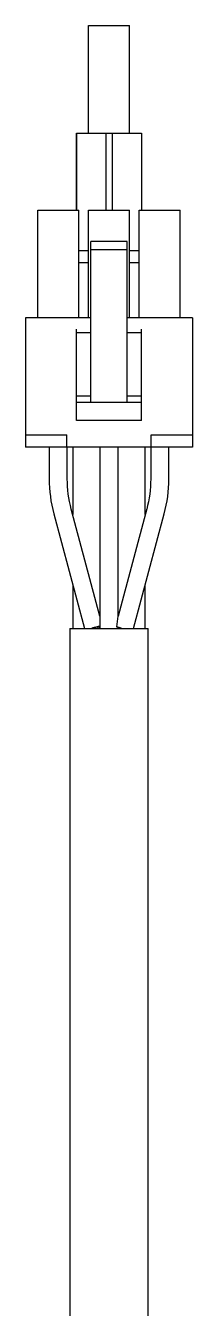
# Model space of a CAD drawing. Extents: x 0 to 1346, y -8 to 1139.
# Drawn here: x 988.3 to 1002.1, y 631.4 to 737.5 of the extents above; entities that cross this region are included whole.
import ezdxf

# ---------------------------------------------------------------- set-up
doc = ezdxf.new("R2010")
doc.units = 0
doc.header["$LTSCALE"] = 0.5
doc.layers.add('MSM_CONTINUOUS', color=7, linetype='CONTINUOUS')

msp = doc.modelspace()

# ---------------------------------------------------------------- linework, layer by layer
at = {"layer": 'MSM_CONTINUOUS'}
for p, q in [((993.48, 728.61), (993.48, 737.51)), ((993.48, 728.61), (993.48, 737.51)), ((993.48, 737.51), (996.88, 737.51)), ((993.48, 728.61), (993.48, 737.51)), ((996.88, 728.61), (996.88, 737.51)), ((992.48, 727.66), (992.48, 728.61)), ((992.48, 728.61), (997.88, 728.61)), ((992.48, 728.61), (992.48, 722.26)), ((992.48, 727.36), (992.48, 727.66)), ((994.93, 728.61), (994.93, 722.26)), ((995.43, 728.61), (995.43, 722.26)), ((997.88, 728.61), (997.88, 722.26)), ((992.48, 722.26), (992.48, 727.36)), ((992.48, 725.56), (992.48, 725.86)), ((992.48, 725.86), (992.48, 725.68)), ((992.48, 725.68), (992.48, 722.26)), ((992.48, 722.26), (992.48, 725.56)), ((989.28, 713.36), (989.28, 722.26)), ((989.28, 722.26), (992.68, 722.26)), ((992.68, 713.36), (992.68, 722.26)), ((993.48, 713.36), (993.48, 722.26)), ((993.48, 722.26), (996.88, 722.26)), ((996.88, 713.36), (996.88, 722.26)), ((997.68, 722.26), (1001.08, 722.26)), ((997.68, 713.36), (997.68, 722.26)), ((1001.08, 713.36), (1001.08, 722.26)), ((993.68, 706.36), (993.68, 719.66)), ((996.68, 719.66), (993.68, 719.66)), ((996.68, 706.36), (996.68, 719.66)), ((992.68, 718.91), (993.48, 718.91)), ((996.68, 718.96), (993.68, 718.96)), ((996.88, 718.91), (997.68, 718.91)), ((992.68, 717.91), (993.48, 717.91)), ((996.88, 717.91), (997.68, 717.91)), ((988.28, 713.36), (988.28, 702.66)), ((993.68, 713.36), (988.28, 713.36)), ((1002.08, 713.36), (996.68, 713.36)), ((1002.08, 713.36), (1002.08, 702.66)), ((992.48, 704.86), (992.48, 712.41)), ((993.68, 712.11), (992.48, 712.11)), ((997.88, 712.11), (996.68, 712.11)), ((997.88, 704.86), (997.88, 712.41)), ((993.68, 706.86), (992.48, 706.86)), ((997.88, 706.86), (996.68, 706.86)), ((997.88, 706.36), (992.48, 706.36)), ((997.88, 704.86), (992.48, 704.86)), ((988.28, 703.66), (991.68, 703.66)), ((991.68, 702.66), (991.68, 703.66)), ((998.68, 702.66), (998.68, 703.66)), ((998.68, 703.66), (1002.08, 703.66)), ((1002.08, 702.66), (988.28, 702.66)), ((990.23, 702.66), (990.23, 700.03)), ((991.73, 700.03), (991.73, 702.66)), ((992.18, 702.66), (992.18, 697.08)), ((994.43, 702.66), (994.43, 687.66)), ((995.93, 688.69), (995.93, 702.66)), ((998.18, 697.08), (998.18, 702.66)), ((998.63, 702.66), (998.63, 700.02)), ((1000.13, 700.02), (1000.13, 702.66)), ((990.61, 697.14), (993.15, 687.66)), ((994.43, 688.69), (992.06, 697.53)), ((998.3, 697.54), (995.93, 688.69)), ((997.21, 687.66), (999.75, 697.15)), ((992.18, 691.29), (992.18, 687.66)), ((998.18, 687.66), (998.18, 691.29)), ((995.82, 687.79), (995.93, 688.69)), ((991.93, 687.66), (998.43, 687.66)), ((991.93, 687.66), (991.93, 587.66)), ((995.93, 687.66), (995.93, 687.75)), ((998.43, 587.66), (998.43, 687.66))]:
    msp.add_line(p, q, dxfattribs=at)
for points in [[(994.43, 687.83, 0), (994.42, 687.83, 0), (994.42, 687.83, 0), (994.42, 687.83, 0), (994.41, 687.83, 0), (994.41, 687.83, 0), (994.4, 687.83, 0), (994.4, 687.83, 0), (994.39, 687.83, 0), (994.39, 687.83, 0), (994.38, 687.83, 0), (994.38, 687.83, 0), (994.38, 687.82, 0), (994.37, 687.82, 0), (994.37, 687.82, 0), (994.36, 687.82, 0), (994.36, 687.82, 0), (994.35, 687.82, 0), (994.35, 687.82, 0), (994.34, 687.82, 0), (994.34, 687.82, 0), (994.33, 687.82, 0), (994.33, 687.81, 0), (994.32, 687.81, 0), (994.32, 687.81, 0), (994.31, 687.81, 0), (994.31, 687.81, 0), (994.3, 687.81, 0), (994.29, 687.81, 0), (994.29, 687.81, 0), (994.28, 687.8, 0), (994.28, 687.8, 0), (994.27, 687.8, 0), (994.27, 687.8, 0), (994.26, 687.8, 0), (994.26, 687.8, 0), (994.25, 687.8, 0), (994.25, 687.8, 0), (994.24, 687.79, 0), (994.24, 687.79, 0), (994.23, 687.79, 0), (994.23, 687.79, 0), (994.22, 687.79, 0), (994.22, 687.79, 0), (994.21, 687.79, 0), (994.2, 687.79, 0), (994.2, 687.78, 0), (994.19, 687.78, 0), (994.19, 687.78, 0), (994.18, 687.78, 0), (994.18, 687.78, 0), (994.17, 687.78, 0), (994.16, 687.78, 0), (994.16, 687.78, 0), (994.15, 687.77, 0), (994.15, 687.77, 0), (994.14, 687.77, 0), (994.14, 687.77, 0), (994.13, 687.77, 0), (994.12, 687.77, 0), (994.12, 687.77, 0), (994.11, 687.76, 0), (994.11, 687.76, 0), (994.1, 687.76, 0), (994.1, 687.76, 0), (994.09, 687.76, 0), (994.08, 687.76, 0), (994.08, 687.76, 0), (994.07, 687.75, 0), (994.07, 687.75, 0), (994.06, 687.75, 0), (994.05, 687.75, 0), (994.05, 687.75, 0), (994.04, 687.75, 0), (994.04, 687.75, 0), (994.03, 687.74, 0), (994.02, 687.74, 0), (994.02, 687.74, 0), (994.01, 687.74, 0), (994.01, 687.74, 0), (994, 687.74, 0), (994, 687.74, 0), (993.99, 687.73, 0), (993.98, 687.73, 0), (993.98, 687.73, 0), (993.97, 687.73, 0), (993.97, 687.73, 0), (993.96, 687.73, 0), (993.95, 687.72, 0), (993.95, 687.72, 0), (993.94, 687.72, 0), (993.93, 687.72, 0), (993.93, 687.72, 0), (993.92, 687.72, 0), (993.92, 687.71, 0), (993.91, 687.71, 0), (993.9, 687.71, 0), (993.9, 687.71, 0), (993.89, 687.71, 0), (993.89, 687.71, 0), (993.88, 687.7, 0), (993.88, 687.7, 0), (993.87, 687.7, 0), (993.86, 687.7, 0), (993.86, 687.7, 0), (993.85, 687.7, 0), (993.85, 687.7, 0), (993.84, 687.69, 0), (993.83, 687.69, 0), (993.83, 687.69, 0), (993.82, 687.69, 0), (993.82, 687.69, 0), (993.81, 687.68, 0), (993.8, 687.68, 0), (993.8, 687.68, 0), (993.79, 687.68, 0), (993.79, 687.68, 0), (993.78, 687.68, 0), (993.77, 687.67, 0), (993.77, 687.67, 0), (993.76, 687.67, 0), (993.76, 687.67, 0), (993.75, 687.67, 0), (993.75, 687.67, 0), (993.74, 687.66, 0), (993.73, 687.66, 0), (993.73, 687.66, 0), (993.72, 687.66, 0), (993.72, 687.66, 0)], [(994.14, 687.66, 0), (994.14, 687.66, 0), (994.15, 687.66, 0), (994.15, 687.66, 0), (994.15, 687.66, 0), (994.15, 687.66, 0), (994.16, 687.66, 0), (994.16, 687.66, 0), (994.16, 687.66, 0), (994.16, 687.66, 0), (994.17, 687.66, 0), (994.17, 687.67, 0), (994.17, 687.67, 0), (994.17, 687.67, 0), (994.18, 687.67, 0), (994.18, 687.67, 0), (994.18, 687.67, 0), (994.18, 687.67, 0), (994.19, 687.67, 0), (994.19, 687.67, 0), (994.19, 687.67, 0), (994.2, 687.67, 0), (994.2, 687.67, 0), (994.2, 687.67, 0), (994.2, 687.68, 0), (994.2, 687.68, 0), (994.21, 687.68, 0), (994.21, 687.68, 0), (994.21, 687.68, 0), (994.21, 687.68, 0), (994.22, 687.68, 0), (994.22, 687.68, 0), (994.22, 687.68, 0), (994.22, 687.68, 0), (994.23, 687.68, 0), (994.23, 687.68, 0), (994.23, 687.68, 0), (994.23, 687.68, 0), (994.24, 687.69, 0), (994.24, 687.69, 0), (994.24, 687.69, 0), (994.24, 687.69, 0), (994.25, 687.69, 0), (994.25, 687.69, 0), (994.25, 687.69, 0), (994.25, 687.69, 0), (994.25, 687.69, 0), (994.26, 687.69, 0), (994.26, 687.69, 0), (994.26, 687.69, 0), (994.26, 687.69, 0), (994.27, 687.7, 0), (994.27, 687.7, 0), (994.27, 687.7, 0), (994.27, 687.7, 0), (994.27, 687.7, 0), (994.28, 687.7, 0), (994.28, 687.7, 0), (994.28, 687.7, 0), (994.28, 687.7, 0), (994.29, 687.7, 0), (994.29, 687.7, 0), (994.29, 687.7, 0), (994.29, 687.7, 0), (994.3, 687.7, 0), (994.3, 687.71, 0), (994.3, 687.71, 0), (994.3, 687.71, 0), (994.3, 687.71, 0), (994.31, 687.71, 0), (994.31, 687.71, 0), (994.31, 687.71, 0), (994.31, 687.71, 0), (994.32, 687.71, 0), (994.32, 687.71, 0), (994.32, 687.71, 0), (994.32, 687.71, 0), (994.33, 687.71, 0), (994.33, 687.71, 0), (994.33, 687.72, 0), (994.33, 687.72, 0), (994.33, 687.72, 0), (994.34, 687.72, 0), (994.34, 687.72, 0), (994.34, 687.72, 0), (994.34, 687.72, 0), (994.34, 687.72, 0), (994.35, 687.72, 0), (994.35, 687.72, 0), (994.35, 687.72, 0), (994.35, 687.72, 0), (994.36, 687.72, 0), (994.36, 687.72, 0), (994.36, 687.73, 0), (994.36, 687.73, 0), (994.36, 687.73, 0), (994.37, 687.73, 0), (994.37, 687.73, 0), (994.37, 687.73, 0), (994.37, 687.73, 0), (994.37, 687.73, 0), (994.38, 687.73, 0), (994.38, 687.73, 0), (994.38, 687.73, 0), (994.38, 687.73, 0), (994.38, 687.73, 0), (994.39, 687.73, 0), (994.39, 687.73, 0), (994.39, 687.74, 0), (994.39, 687.74, 0), (994.39, 687.74, 0), (994.4, 687.74, 0), (994.4, 687.74, 0), (994.4, 687.74, 0), (994.4, 687.74, 0), (994.4, 687.74, 0), (994.41, 687.74, 0), (994.41, 687.74, 0), (994.41, 687.74, 0), (994.41, 687.74, 0), (994.41, 687.74, 0), (994.42, 687.74, 0), (994.42, 687.74, 0), (994.42, 687.75, 0), (994.42, 687.75, 0), (994.42, 687.75, 0), (994.43, 687.75, 0), (994.43, 687.75, 0), (994.43, 687.75, 0)], [(996.23, 687.66, 0), (996.22, 687.66, 0), (996.22, 687.66, 0), (996.22, 687.66, 0), (996.21, 687.66, 0), (996.21, 687.66, 0), (996.2, 687.66, 0), (996.2, 687.67, 0), (996.2, 687.67, 0), (996.19, 687.67, 0), (996.19, 687.67, 0), (996.18, 687.67, 0), (996.18, 687.67, 0), (996.18, 687.67, 0), (996.17, 687.67, 0), (996.17, 687.67, 0), (996.16, 687.68, 0), (996.16, 687.68, 0), (996.16, 687.68, 0), (996.15, 687.68, 0), (996.15, 687.68, 0), (996.15, 687.68, 0), (996.14, 687.68, 0), (996.14, 687.68, 0), (996.13, 687.68, 0), (996.13, 687.69, 0), (996.13, 687.69, 0), (996.12, 687.69, 0), (996.12, 687.69, 0), (996.12, 687.69, 0), (996.11, 687.69, 0), (996.11, 687.69, 0), (996.11, 687.69, 0), (996.1, 687.7, 0), (996.1, 687.7, 0), (996.09, 687.7, 0), (996.09, 687.7, 0), (996.09, 687.7, 0), (996.08, 687.7, 0), (996.08, 687.7, 0), (996.08, 687.7, 0), (996.07, 687.71, 0), (996.07, 687.71, 0), (996.07, 687.71, 0), (996.06, 687.71, 0), (996.06, 687.71, 0), (996.05, 687.71, 0), (996.05, 687.71, 0), (996.05, 687.71, 0), (996.04, 687.71, 0), (996.04, 687.72, 0), (996.04, 687.72, 0), (996.03, 687.72, 0), (996.03, 687.72, 0), (996.03, 687.72, 0), (996.02, 687.72, 0), (996.02, 687.72, 0), (996.02, 687.72, 0), (996.01, 687.72, 0), (996.01, 687.72, 0), (996.01, 687.73, 0), (996, 687.73, 0), (996, 687.73, 0), (996, 687.73, 0), (995.99, 687.73, 0), (995.99, 687.73, 0), (995.99, 687.73, 0), (995.98, 687.73, 0), (995.98, 687.73, 0), (995.98, 687.74, 0), (995.97, 687.74, 0), (995.97, 687.74, 0), (995.97, 687.74, 0), (995.96, 687.74, 0), (995.96, 687.74, 0), (995.96, 687.74, 0), (995.95, 687.74, 0), (995.95, 687.74, 0), (995.95, 687.75, 0), (995.95, 687.75, 0), (995.94, 687.75, 0), (995.94, 687.75, 0), (995.94, 687.75, 0), (995.93, 687.75, 0), (995.93, 687.75, 0), (995.93, 687.75, 0), (995.92, 687.75, 0), (995.92, 687.75, 0), (995.92, 687.75, 0), (995.91, 687.76, 0), (995.91, 687.76, 0), (995.91, 687.76, 0), (995.91, 687.76, 0), (995.9, 687.76, 0), (995.9, 687.76, 0), (995.9, 687.76, 0), (995.89, 687.76, 0), (995.89, 687.76, 0), (995.89, 687.76, 0), (995.89, 687.77, 0), (995.88, 687.77, 0), (995.88, 687.77, 0), (995.88, 687.77, 0), (995.88, 687.77, 0), (995.87, 687.77, 0), (995.87, 687.77, 0), (995.87, 687.77, 0), (995.87, 687.77, 0), (995.86, 687.77, 0), (995.86, 687.77, 0), (995.86, 687.78, 0), (995.86, 687.78, 0), (995.85, 687.78, 0), (995.85, 687.78, 0), (995.85, 687.78, 0), (995.85, 687.78, 0), (995.84, 687.78, 0), (995.84, 687.78, 0), (995.84, 687.78, 0), (995.84, 687.78, 0), (995.83, 687.78, 0), (995.83, 687.79, 0), (995.83, 687.79, 0), (995.83, 687.79, 0), (995.82, 687.79, 0), (995.82, 687.79, 0), (995.82, 687.79, 0), (995.82, 687.79, 0), (995.82, 687.79, 0)]]:
    msp.add_polyline3d(points, dxfattribs=at)
for centre, radius, start, end in [((1001.38, 700.03), 11.15, 179.9911, 195.0006), ((989.02, 700.02), 11.11, 345, 0.006)]:
    msp.add_arc(centre, radius, start, end, dxfattribs=at)
at = {"layer": 'MSM_CONTINUOUS', "extrusion": (0, 0, -1)}
for centre, radius, start, end in [((-1001.38, 700.03), 9.65, 345.0035, 0.008), ((-989.02, 700.02), 9.61, 179.9909, 195.0002)]:
    msp.add_arc(centre, radius, start, end, dxfattribs=at)

doc.saveas('drawing.dxf')
